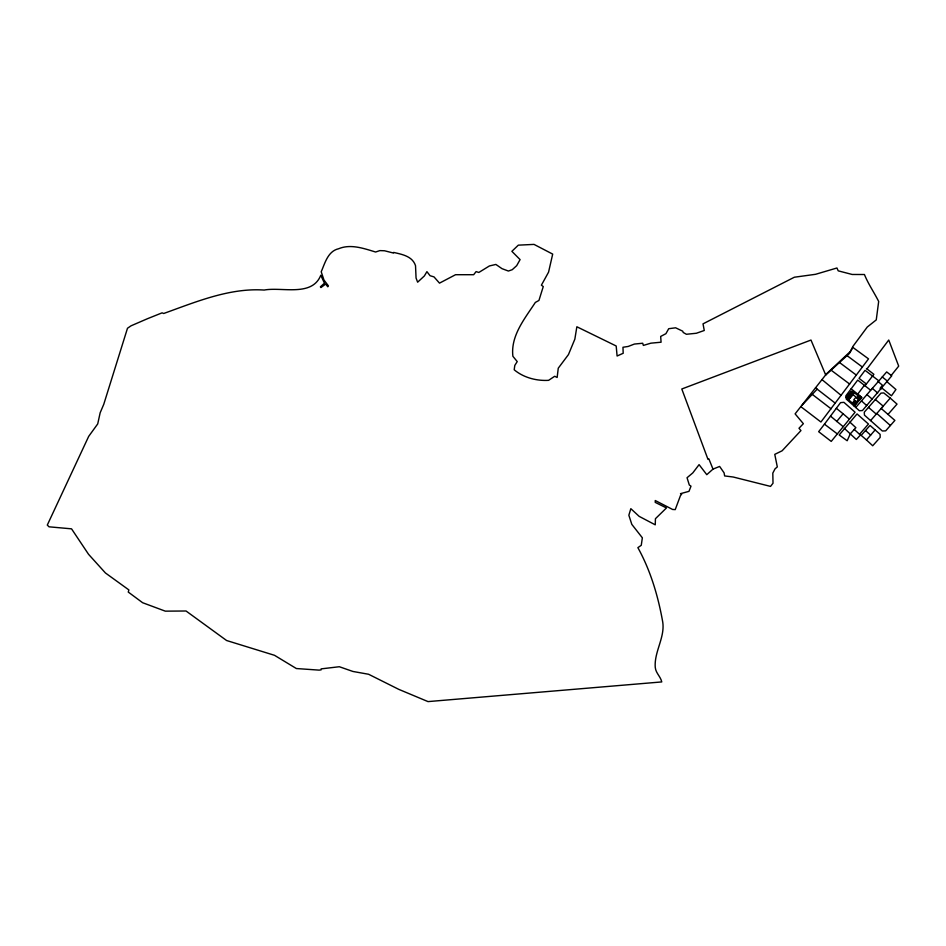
<?xml version="1.0" encoding="UTF-8"?>
<svg xmlns="http://www.w3.org/2000/svg" width="946" height="946" viewBox="0 0 946 946"><rect width="100%" height="100%" fill="white"/><g stroke="black" fill="none" stroke-linecap="round" stroke-linejoin="round"><path stroke-width="1.42" d="M859.536 434.285L868.463 424.045L857.041 413.946L839.173 434.983L847.178 440.741L850.265 433.859L855.882 427.687L849.792 422.022M824.463 424.175L840.556 402.641L843.915 402.334L855.089 412.22L831.227 441.404L818.657 431.695L824.463 424.175L837.08 433.717M800.789 406.614L820.927 422.011L868.523 358.865L852.878 347.43L849.402 353.473L825.137 375.574L795.113 413.875L803.367 423.702L798.992 428.254L800.943 430.584L782.129 450.781L774.774 454.364L777.316 466.934L775.07 468.814L772.811 473.106L773.012 483.24L770.541 486.398L733.233 477.021L724.636 475.933L724.092 472.87L719.634 466.437L713 469.11L706.78 474.679L699.082 464.64L692.791 472.917L687.044 477.742L689.315 485.014L690.994 486.161L688.995 491.341L680.529 493.658L681.664 494.32L680.505 495.491L675.231 509.61L672.606 509.468L655.247 500.517L655.247 502.385L666.469 507.943L655.436 518.704L655.247 524.829L639.141 516.35L630.84 508.676L628.854 515.227L631.81 524.368L642.358 537.813L641.258 545.31L637.876 547.651C650.34 570.19 657.813 595.105 662.425 620.34C665.901 636.504 654.029 651.333 655.247 667.344C655.732 673.103 660.592 676.508 661.774 681.924L428.03 701.601L398.763 689.35L368.585 674.262L352.905 671.459L339.33 666.729L321.12 668.881L321.12 669.851L319.098 670.123L296.358 668.538L274.506 655.306L226.602 640.513L186.043 610.998L165.302 611.151L142.621 602.72L128.266 592.066L128.869 589.914L105.444 572.98L88.546 554.297L71.541 528.838L49.038 526.816L47.3 525.065L88.699 436.354L97.722 423.914L100.158 412.787L103.764 404.309L127.485 328.262L131.045 325.814L147.422 318.731L162.085 312.854L163.693 313.493C195.727 301.999 229.618 287.69 264.159 290.055C281.908 286.709 312.062 297.233 320.789 275.251L324.443 283.173L320.398 286.851L320.919 287.549L325.684 284.06L327.801 286.804L328.368 285.834L323.934 279.969L321.214 271.774C324.998 263.071 327.895 251.175 338.633 248.739C350.682 243.701 363.832 248.467 375.609 252.014L379.854 250.607L384.549 250.773L393.477 253.043L393.678 252.428C402.097 254.415 412.385 256.13 415.519 265.66L416.063 278.041L417.635 282.192L424.376 275.936L426.918 271.656L430.063 275.712L434.001 276.894L439.5 283.138L455.57 274.707L473.662 274.707L476.11 271.608L478.83 272.46L489.425 265.944L495.87 264.442L502.007 268.664L508.38 271.041L512.259 269.693L516.693 265.66L520.087 259.606L511.881 251.329L518.325 245.156L534.029 244.399L552.689 254.107L548.562 272.152L541.396 285.184L543.264 286.567L538.936 300.45L535.33 302.448C524.864 318.542 510.485 335.735 512.886 356.275L517.226 361.585L514.801 365.416L514.198 369.78C523.493 377.62 536.512 381.061 548.597 380.339L554.699 376.272L557.147 377.466L558.258 368.195L568.463 354.573L574.849 339.153L576.859 326.772L616.189 345.988L617.099 356.015L623.189 353.272L622.965 347.265L628.191 346.449L634.399 344.06L642.701 343.244L643.363 345.42L650.883 343.173L661.077 342.216L660.675 336.445L665.925 333.678L668.704 328.711L675.61 327.801L682.728 331.183L683.213 332.472L686.406 334.269L696.351 333.264L704.262 330.485L703.02 323.851L794.344 277.225L815.558 274.305L836.95 267.99L838.203 270.84L852.18 274.47L864.431 274.517C868.322 284.119 873.974 292.148 878.68 301.467L876.256 319.902L867.269 327.032L853.091 346.153L850.288 351.534L825.586 374.699M857.738 394.127L864.36 385.294M866.962 368.94L888.743 340.016L898.7 366.126L891.215 375.432M864.987 385.791L873.868 374.309L866.43 368.514M870.627 390.201L857.715 380.091L845.89 395.795L846.268 399.07L859.394 410.741L862.433 410.54L891.747 375.846L886.686 371.92L855.728 407.478M842.791 426.339L830.493 416.11M836.654 421.526L843.099 413.78L836.323 408.305M890.233 398.112L883.741 392.921L880.963 393.134L864.266 412.208L864.455 415.14L882.346 430.998L885.681 430.856L894.881 420.414L881.187 408.459L890.233 398.112L897.021 404.108L888.01 414.419M866.465 439.949L861.167 435.373L870.036 425.44L880.135 434.368L880.17 437.407L872.709 445.767L866.465 439.949L875.133 429.945M848.574 399.768L854.12 393.3L851.601 391.1L846.102 397.391L848.621 399.59M856.035 397.19L853.836 399.709L857.218 402.653M854.699 400.454L852.5 402.972L855.018 405.172M856.899 397.935L859.086 395.416L861.605 397.616M852.594 403.28L853.86 401.837L855.314 403.102M854.191 406.118L861.806 397.403L851.14 388.818M870.592 420.58L876.812 413.461L890.375 425.523M802.184 405.089L817.178 389.149M847.037 355.625L862.397 367.036M839.492 362.495L856.343 375.101M831.085 370.158L849.638 384.041M878.846 380.848L865.058 370.335L859.027 378.341L866.37 383.993M812.342 394.423L831.073 408.814M815.499 387.848L835.283 403.197M882.251 376.969L887.478 381.155M881.92 388.073L891.451 395.806L895.933 389.516L886.993 381.758M821.979 379.594L841.136 395.393M875.369 399.543L883.209 406.153L876.256 414.1L868.475 407.348M878.184 381.605L882.382 385.176L880.135 388.333L880.998 389.125M872.271 388.333L877.663 392.98M866.879 394.541L872.271 399.2M843.099 413.78L849.177 419.019M857.998 396.681L860.505 398.881M850.501 392.354L859.406 400.134M849.402 393.619L851.92 395.806M848.302 394.872L850.821 397.072M848.385 397.048L849.839 398.313L847.202 396.126M853.599 401.707L856.118 403.907M861.439 400.856L866.737 405.586M865.507 430.513L870.639 435.125M854.273 429.449L860.411 435.089L856.319 439.476L844.21 428.231M825.728 375.042L810.982 340.052L681.794 388.995L707.986 459.366L708.885 458.905L713 469.11M853.162 391.573L847.119 398.491L854.049 404.545L860.091 397.627L853.162 391.573"/></g></svg>
